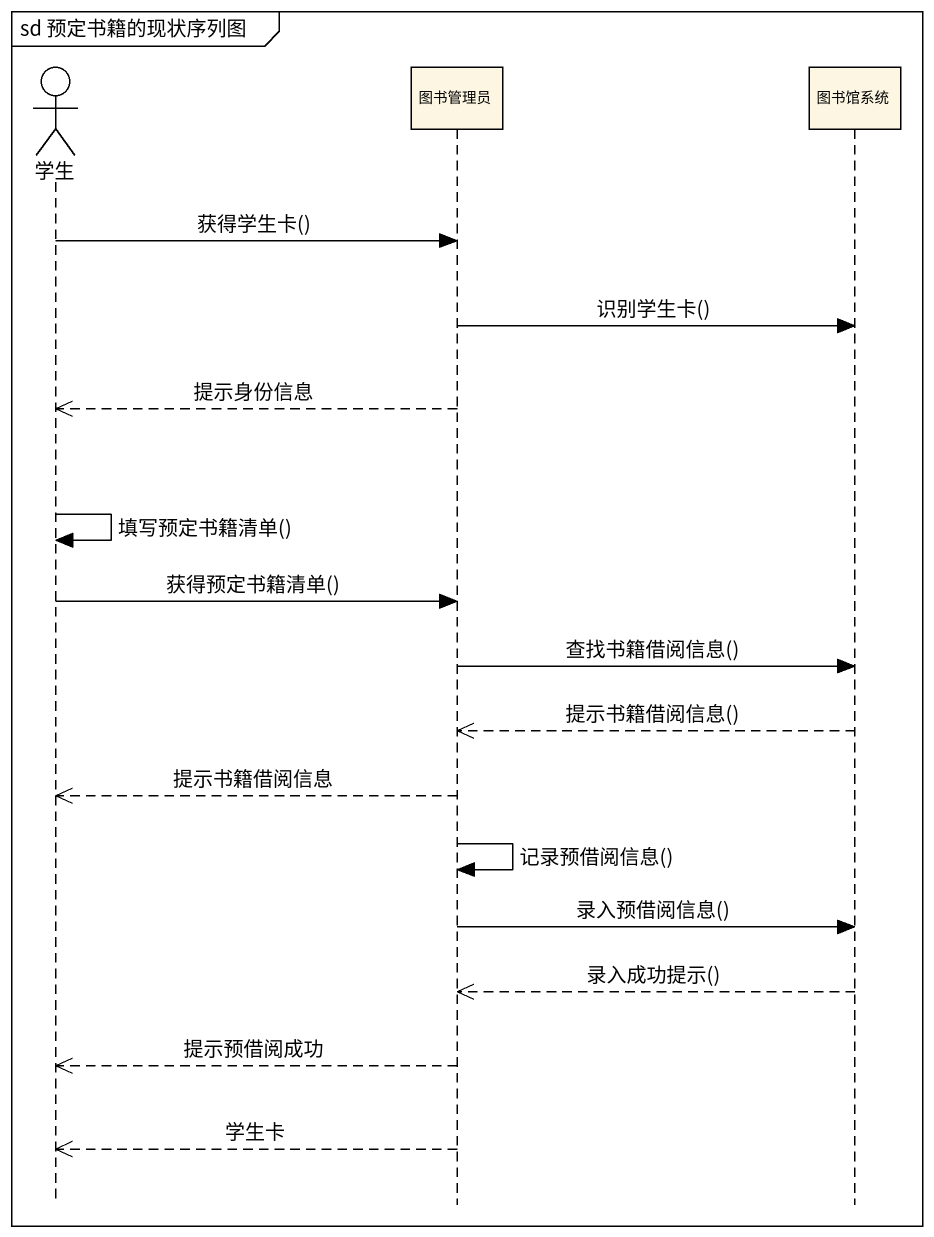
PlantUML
@startuml
mainframe sd 预定书籍的现状序列图
hide footbox
actor 学生
participant 图书管理员
participant 图书馆系统

学生 -> 图书管理员 : 获得学生卡()
图书管理员 -> 图书馆系统 : 识别学生卡()
图书管理员 -->> 学生 : 提示身份信息
学生 -> 学生 : 填写预定书籍清单()
学生 -> 图书管理员 : 获得预定书籍清单()
图书管理员 -> 图书馆系统 : 查找书籍借阅信息()
图书馆系统 -->> 图书管理员 : 提示书籍借阅信息()
图书管理员 -->> 学生 : 提示书籍借阅信息
图书管理员 -> 图书管理员 : 记录预借阅信息()
图书管理员 -> 图书馆系统 : 录入预借阅信息()
图书馆系统 -->> 图书管理员 : 录入成功提示()
图书管理员 -->> 学生 : 提示预借阅成功
图书管理员 -->> 学生 : 学生卡
@enduml
